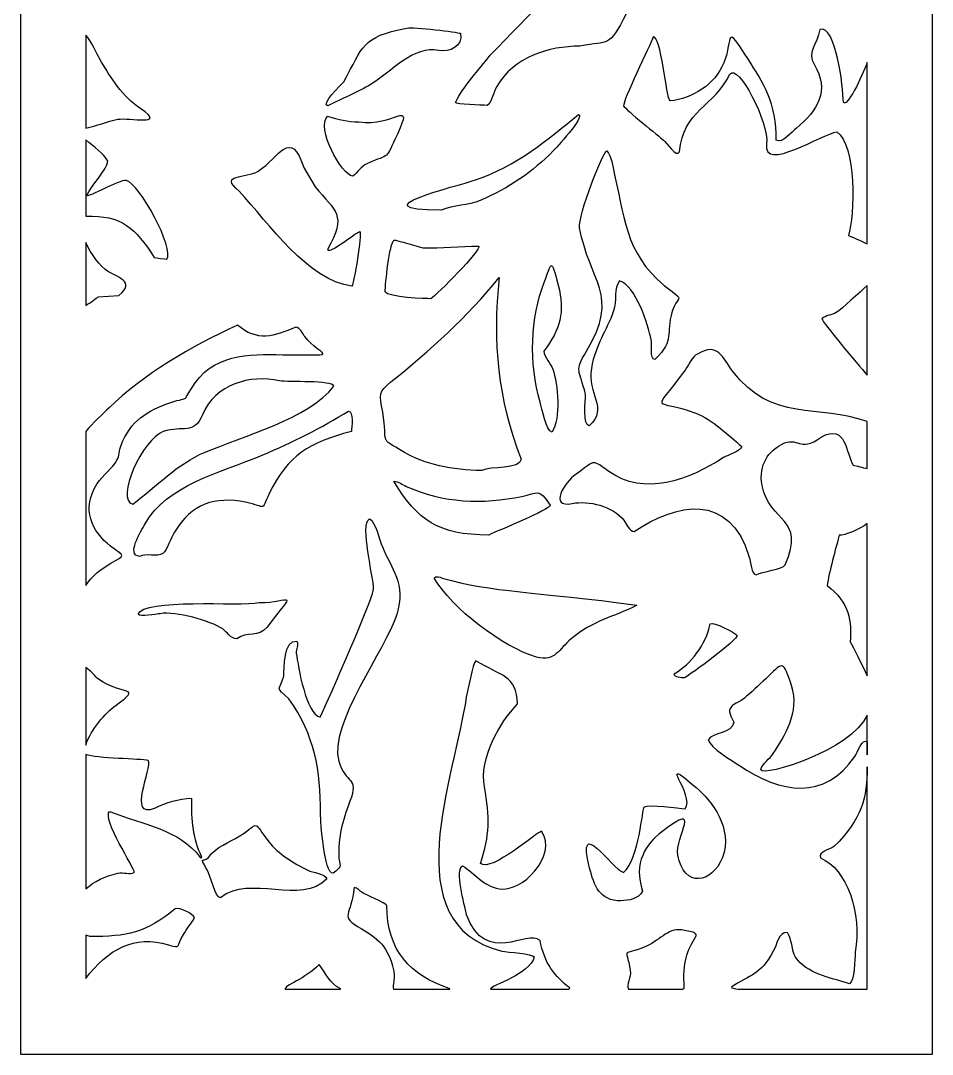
# Model space of a CAD drawing. Header units: centimetres. Extents: x -12.8 to -7.3, y -9 to 9.
# Drawn here: x -12.77 to -7.29, y -9 to -2.79 of the extents above; entities that cross this region are included whole.
import ezdxf

# ---------------------------------------------------------------- set-up
doc = ezdxf.new("R2010")
doc.units = ezdxf.units.CM
doc.header["$MEASUREMENT"] = 0
doc.layers.add('layer 1', color=7, linetype='Continuous')

msp = doc.modelspace()

# ---------------------------------------------------------------- linework, layer by layer
at = {"layer": 'layer 1', "color": 250}
for points, knots in [([(-12.77323, -9.00021), (-12.77323, -9.00021), (-12.77323, 9.00077), (-12.77323, 9.00077), (-12.77323, 9.00077), (-12.77323, 9.00077), (-7.29465, 9.00077), (-7.29465, 9.00077), (-7.29465, 9.00077), (-7.29465, 9.00077), (-7.29465, -9.00021), (-7.29465, -9.00021), (-7.29465, -9.00021), (-7.29465, -9.00021), (-12.77323, -9.00021), (-12.77323, -9.00021)], [0, 0, 0, 0, 0.2, 0.2, 0.2, 0.2, 0.4, 0.4, 0.4, 0.4, 0.6, 0.6, 0.6, 0.6, 1, 1, 1, 1]), ([(-9.96886, -3.30088), (-9.93931, -3.27469), (-9.9329, -3.22249), (-9.91251, -3.18687), (-9.91251, -3.18687), (-9.81127, -3.00992), (-9.59878, -2.94415), (-9.41242, -2.94415), (-9.41242, -2.94415), (-9.23101, -2.90666), (-9.24584, -2.96381), (-9.13241, -2.74558), (-9.13241, -2.74558), (-9.15462, -2.71093), (-9.51014, -2.78217), (-9.54447, -2.71432), (-9.54447, -2.71432), (-9.4455, -2.47286), (-9.24979, -2.35645), (-9.01621, -2.3116), (-9.01621, -2.3116), (-8.92684, -2.29447), (-8.92417, -2.33648), (-8.87709, -2.2546), (-8.87709, -2.2546), (-8.75463, -2.04165), (-8.7587, -2.01979), (-8.93697, -2.13327), (-8.93697, -2.13327), (-9.03888, -2.19813), (-9.1419, -2.26354), (-9.23986, -2.3337), (-9.23986, -2.3337), (-9.52309, -2.53654), (-9.70901, -2.75343), (-9.95126, -2.99749), (-9.95126, -2.99749), (-10.02062, -3.08924), (-10.10798, -3.17647), (-10.16082, -3.28248), (-10.16082, -3.28248), (-10.15824, -3.29722), (-10.00372, -3.29508), (-9.96886, -3.30088)], [0, 0, 0, 0, 0.0833333, 0.0833333, 0.0833333, 0.0833333, 0.1666667, 0.1666667, 0.1666667, 0.1666667, 0.25, 0.25, 0.25, 0.25, 0.3333333, 0.3333333, 0.3333333, 0.3333333, 0.4166667, 0.4166667, 0.4166667, 0.4166667, 0.5, 0.5, 0.5, 0.5, 0.5833333, 0.5833333, 0.5833333, 0.5833333, 0.6666667, 0.6666667, 0.6666667, 0.6666667, 0.75, 0.75, 0.75, 0.75, 0.8333333, 0.8333333, 0.8333333, 0.8333333, 1, 1, 1, 1]), ([(-10.9268, -3.30273), (-10.84076, -3.25724), (-10.75462, -3.22533), (-10.66618, -3.17217), (-10.66618, -3.17217), (-10.55115, -3.10301), (-10.41066, -2.93692), (-10.25942, -2.9699), (-10.25942, -2.9699), (-10.19729, -2.98347), (-10.11342, -2.94536), (-10.13088, -2.86694), (-10.13088, -2.86694), (-10.14494, -2.85958), (-10.41276, -2.82778), (-10.45311, -2.83565), (-10.45311, -2.83565), (-10.73088, -2.88993), (-10.71126, -2.94576), (-10.83171, -3.15747), (-10.83171, -3.15747), (-10.84612, -3.1748), (-10.97395, -3.29713), (-10.9268, -3.30273)], [0, 0, 0, 0, 0.1428571, 0.1428571, 0.1428571, 0.1428571, 0.2857143, 0.2857143, 0.2857143, 0.2857143, 0.4285714, 0.4285714, 0.4285714, 0.4285714, 0.5714286, 0.5714286, 0.5714286, 0.5714286, 0.7142857, 0.7142857, 0.7142857, 0.7142857, 1, 1, 1, 1]), ([(-7.68599, -3.0419), (-7.68599, -3.0419), (-7.68599, -4.13223), (-7.68599, -4.13223), (-7.68599, -4.13223), (-7.72092, -4.11536), (-7.78111, -4.08709), (-7.79941, -4.08235), (-7.79941, -4.08235), (-7.75744, -3.96237), (-7.75419, -3.53258), (-7.86808, -3.459), (-7.86808, -3.459), (-7.95177, -3.46785), (-8.31538, -3.70767), (-8.29071, -3.53074), (-8.29071, -3.53074), (-8.27331, -3.40587), (-8.46348, -3.04214), (-8.51082, -3.11147), (-8.51082, -3.11147), (-8.60376, -3.30551), (-8.79411, -3.33184), (-8.8137, -3.57854), (-8.8137, -3.57854), (-8.83113, -3.61742), (-8.89353, -3.52374), (-8.91055, -3.50865), (-8.91055, -3.50865), (-8.93551, -3.48657), (-9.13841, -3.32566), (-9.15005, -3.30273), (-9.15005, -3.30273), (-9.15746, -3.27783), (-8.98855, -2.93531), (-8.97218, -2.889), (-8.97218, -2.889), (-8.92567, -2.86951), (-8.89412, -3.26122), (-8.87004, -3.27329), (-8.87004, -3.27329), (-8.73699, -3.25896), (-8.60187, -3.17647), (-8.54782, -3.04345), (-8.54782, -3.04345), (-8.48862, -2.89784), (-8.54841, -2.79465), (-8.39989, -3.02506), (-8.39989, -3.02506), (-8.31679, -3.15404), (-8.22826, -3.28998), (-8.2326, -3.50865), (-8.2326, -3.50865), (-8.19909, -3.53194), (-8.1379, -3.45862), (-8.1111, -3.43694), (-8.1111, -3.43694), (-7.9846, -3.33463), (-7.91002, -3.2055), (-8.00367, -3.05632), (-8.00367, -3.05632), (-8.05266, -2.97831), (-7.98446, -2.93645), (-7.97023, -2.84488), (-7.97023, -2.84488), (-7.87631, -2.80792), (-7.82936, -3.19303), (-7.82936, -3.28063), (-7.82936, -3.28063), (-7.80817, -3.31761), (-7.71945, -3.13121), (-7.68599, -3.0419)], [0, 0, 0, 0, 0.0526316, 0.0526316, 0.0526316, 0.0526316, 0.1052632, 0.1052632, 0.1052632, 0.1052632, 0.1578947, 0.1578947, 0.1578947, 0.1578947, 0.2105263, 0.2105263, 0.2105263, 0.2105263, 0.2631579, 0.2631579, 0.2631579, 0.2631579, 0.3157895, 0.3157895, 0.3157895, 0.3157895, 0.3684211, 0.3684211, 0.3684211, 0.3684211, 0.4210526, 0.4210526, 0.4210526, 0.4210526, 0.4736842, 0.4736842, 0.4736842, 0.4736842, 0.5263158, 0.5263158, 0.5263158, 0.5263158, 0.5789474, 0.5789474, 0.5789474, 0.5789474, 0.6315789, 0.6315789, 0.6315789, 0.6315789, 0.6842105, 0.6842105, 0.6842105, 0.6842105, 0.7368421, 0.7368421, 0.7368421, 0.7368421, 0.7894737, 0.7894737, 0.7894737, 0.7894737, 0.8421053, 0.8421053, 0.8421053, 0.8421053, 0.8947368, 0.8947368, 0.8947368, 0.8947368, 1, 1, 1, 1]), ([(-12.38191, -3.4365), (-12.38191, -3.4365), (-12.38191, -2.87818), (-12.38191, -2.87818), (-12.38191, -2.87818), (-12.34843, -2.90879), (-12.31301, -2.99656), (-12.3003, -3.0177), (-12.3003, -3.0177), (-12.22651, -3.14053), (-12.16696, -3.24311), (-12.05026, -3.32109), (-12.05026, -3.32109), (-11.89097, -3.42754), (-12.12215, -3.37012), (-12.18937, -3.38363), (-12.18937, -3.38363), (-12.25487, -3.39675), (-12.31623, -3.42285), (-12.38191, -3.4365)], [0, 0, 0, 0, 0.1666667, 0.1666667, 0.1666667, 0.1666667, 0.3333333, 0.3333333, 0.3333333, 0.3333333, 0.5, 0.5, 0.5, 0.5, 0.6666667, 0.6666667, 0.6666667, 0.6666667, 1, 1, 1, 1]), ([(-10.7771, -3.72565), (-10.74969, -3.70307), (-10.72558, -3.6649), (-10.6926, -3.65025), (-10.6926, -3.65025), (-10.54821, -3.58607), (-10.58419, -3.63494), (-10.50946, -3.47189), (-10.50946, -3.47189), (-10.40808, -3.2507), (-10.53193, -3.43249), (-10.7419, -3.39834), (-10.7419, -3.39834), (-10.81105, -3.40059), (-10.86133, -3.38325), (-10.92855, -3.36524), (-10.92855, -3.36524), (-11.00372, -3.4293), (-10.84317, -3.721), (-10.7771, -3.72565)], [0, 0, 0, 0, 0.1666667, 0.1666667, 0.1666667, 0.1666667, 0.3333333, 0.3333333, 0.3333333, 0.3333333, 0.5, 0.5, 0.5, 0.5, 0.6666667, 0.6666667, 0.6666667, 0.6666667, 1, 1, 1, 1]), ([(-10.24533, -3.92974), (-10.17251, -3.89907), (-10.08173, -3.90115), (-10.01113, -3.87089), (-10.01113, -3.87089), (-9.83937, -3.79731), (-9.695, -3.69794), (-9.57265, -3.57304), (-9.57265, -3.57304), (-9.56293, -3.56308), (-9.37753, -3.36556), (-9.42121, -3.35422), (-9.42121, -3.35422), (-9.60198, -3.50393), (-9.7975, -3.66592), (-10.03931, -3.74771), (-10.03931, -3.74771), (-10.15153, -3.78567), (-10.76264, -3.92895), (-10.24533, -3.92974)], [0, 0, 0, 0, 0.1666667, 0.1666667, 0.1666667, 0.1666667, 0.3333333, 0.3333333, 0.3333333, 0.3333333, 0.5, 0.5, 0.5, 0.5, 0.6666667, 0.6666667, 0.6666667, 0.6666667, 1, 1, 1, 1]), ([(-10.78241, -4.38574), (-10.77271, -4.3742), (-10.71729, -4.06865), (-10.7366, -4.05844), (-10.7366, -4.05844), (-10.76981, -4.06688), (-10.90983, -4.19425), (-10.92855, -4.1651), (-10.92855, -4.1651), (-10.81161, -3.95642), (-10.87893, -3.93568), (-11.00428, -3.78998), (-11.00428, -3.78998), (-11.00428, -3.78998), (-11.06942, -3.67782), (-11.06942, -3.67782), (-11.06942, -3.67782), (-11.15197, -3.4283), (-11.21882, -3.61288), (-11.34588, -3.69437), (-11.34588, -3.69437), (-11.4192, -3.74138), (-11.58767, -3.70843), (-11.46036, -3.81573), (-11.46036, -3.81573), (-11.27813, -4.01169), (-11.04886, -4.35287), (-10.78241, -4.38574)], [0, 0, 0, 0, 0.125, 0.125, 0.125, 0.125, 0.25, 0.25, 0.25, 0.25, 0.375, 0.375, 0.375, 0.375, 0.5, 0.5, 0.5, 0.5, 0.625, 0.625, 0.625, 0.625, 0.75, 0.75, 0.75, 0.75, 1, 1, 1, 1]), ([(-12.38191, -3.96544), (-12.38191, -3.96544), (-12.38191, -3.50777), (-12.38191, -3.50777), (-12.38191, -3.50777), (-12.33768, -3.54594), (-12.27183, -3.58871), (-12.24924, -3.63555), (-12.24924, -3.63555), (-12.2529, -3.68444), (-12.35259, -3.78702), (-12.37602, -3.84147), (-12.37602, -3.84147), (-12.36712, -3.85548), (-12.18084, -3.74493), (-12.14007, -3.75137), (-12.14007, -3.75137), (-12.06037, -3.76403), (-11.84562, -4.16554), (-11.8953, -4.22395), (-11.8953, -4.22395), (-11.90215, -4.22333), (-11.96484, -4.21663), (-11.97102, -4.21291), (-11.97102, -4.21291), (-12.08297, -4.03748), (-12.16757, -3.95794), (-12.38191, -3.96544)], [0, 0, 0, 0, 0.125, 0.125, 0.125, 0.125, 0.25, 0.25, 0.25, 0.25, 0.375, 0.375, 0.375, 0.375, 0.5, 0.5, 0.5, 0.5, 0.625, 0.625, 0.625, 0.625, 0.75, 0.75, 0.75, 0.75, 1, 1, 1, 1]), ([(-9.35606, -5.22424), (-9.23769, -5.11907), (-9.3715, -5.03082), (-9.34373, -4.88037), (-9.34373, -4.88037), (-9.31584, -4.72922), (-9.25556, -4.66071), (-9.20992, -4.53469), (-9.20992, -4.53469), (-9.18895, -4.47684), (-9.21016, -4.39628), (-9.17468, -4.35448), (-9.17468, -4.35448), (-9.07687, -4.38131), (-9.0013, -4.62096), (-8.98451, -4.7057), (-8.98451, -4.7057), (-8.97848, -4.73611), (-8.99415, -4.82217), (-8.96163, -4.82706), (-8.96163, -4.82706), (-8.8362, -4.70083), (-8.90217, -4.68239), (-8.85774, -4.53654), (-8.85774, -4.53654), (-8.83031, -4.44658), (-8.78289, -4.47303), (-8.85774, -4.41887), (-8.85774, -4.41887), (-9.13042, -4.22152), (-9.13631, -4.0146), (-9.20462, -3.71646), (-9.20462, -3.71646), (-9.21768, -3.65945), (-9.21958, -3.60974), (-9.2504, -3.57304), (-9.2504, -3.57304), (-9.27211, -3.57363), (-9.42634, -3.96489), (-9.41417, -4.03454), (-9.41417, -4.03454), (-9.35828, -4.35495), (-9.16654, -4.43837), (-9.37191, -4.77557), (-9.37191, -4.77557), (-9.4498, -4.90343), (-9.4145, -4.8809), (-9.37896, -5.03668), (-9.37896, -5.03668), (-9.37826, -5.07145), (-9.39737, -5.22424), (-9.35606, -5.22424)], [0, 0, 0, 0, 0.0714286, 0.0714286, 0.0714286, 0.0714286, 0.1428571, 0.1428571, 0.1428571, 0.1428571, 0.2142857, 0.2142857, 0.2142857, 0.2142857, 0.2857143, 0.2857143, 0.2857143, 0.2857143, 0.3571429, 0.3571429, 0.3571429, 0.3571429, 0.4285714, 0.4285714, 0.4285714, 0.4285714, 0.5, 0.5, 0.5, 0.5, 0.5714286, 0.5714286, 0.5714286, 0.5714286, 0.6428571, 0.6428571, 0.6428571, 0.6428571, 0.7142857, 0.7142857, 0.7142857, 0.7142857, 0.7857143, 0.7857143, 0.7857143, 0.7857143, 0.8571429, 0.8571429, 0.8571429, 0.8571429, 1, 1, 1, 1]), ([(-12.38191, -4.50171), (-12.38191, -4.50171), (-12.38191, -4.12309), (-12.38191, -4.12309), (-12.38191, -4.12309), (-12.35197, -4.19524), (-12.29286, -4.26772), (-12.251, -4.29566), (-12.251, -4.29566), (-12.20498, -4.32635), (-12.07173, -4.35867), (-12.18409, -4.44093), (-12.18409, -4.44093), (-12.18409, -4.44093), (-12.30736, -4.45012), (-12.30736, -4.45012), (-12.30736, -4.45012), (-12.31611, -4.45554), (-12.35387, -4.48469), (-12.38191, -4.50171)], [0, 0, 0, 0, 0.1666667, 0.1666667, 0.1666667, 0.1666667, 0.3333333, 0.3333333, 0.3333333, 0.3333333, 0.5, 0.5, 0.5, 0.5, 0.6666667, 0.6666667, 0.6666667, 0.6666667, 1, 1, 1, 1]), ([(-10.30872, -4.46114), (-10.26683, -4.43617), (-10.00621, -4.16882), (-10.01992, -4.14489), (-10.01992, -4.14489), (-10.13346, -4.14905), (-10.24237, -4.1559), (-10.35626, -4.1559), (-10.35626, -4.1559), (-10.38274, -4.1504), (-10.51564, -4.10581), (-10.52882, -4.10994), (-10.52882, -4.10994), (-10.55896, -4.12544), (-10.58088, -4.37604), (-10.58342, -4.42068), (-10.58342, -4.42068), (-10.56761, -4.45343), (-10.33484, -4.46114), (-10.30872, -4.46114)], [0, 0, 0, 0, 0.1666667, 0.1666667, 0.1666667, 0.1666667, 0.3333333, 0.3333333, 0.3333333, 0.3333333, 0.5, 0.5, 0.5, 0.5, 0.6666667, 0.6666667, 0.6666667, 0.6666667, 1, 1, 1, 1]), ([(-9.57971, -5.26284), (-9.52707, -5.17956), (-9.54221, -4.97417), (-9.57616, -4.88406), (-9.57616, -4.88406), (-9.58926, -4.84929), (-9.62567, -4.8156), (-9.62901, -4.77557), (-9.62901, -4.77557), (-9.52854, -4.646), (-9.50235, -4.53984), (-9.54272, -4.38023), (-9.54272, -4.38023), (-9.58742, -4.20354), (-9.58314, -4.2514), (-9.62726, -4.36371), (-9.62726, -4.36371), (-9.70951, -4.57312), (-9.71932, -4.85175), (-9.65192, -5.08267), (-9.65192, -5.08267), (-9.64143, -5.11849), (-9.61653, -5.25514), (-9.57971, -5.26284)], [0, 0, 0, 0, 0.1428571, 0.1428571, 0.1428571, 0.1428571, 0.2857143, 0.2857143, 0.2857143, 0.2857143, 0.4285714, 0.4285714, 0.4285714, 0.4285714, 0.5714286, 0.5714286, 0.5714286, 0.5714286, 0.7142857, 0.7142857, 0.7142857, 0.7142857, 1, 1, 1, 1]), ([(-10.00232, -5.49268), (-9.95208, -5.46679), (-9.76965, -5.48764), (-9.76636, -5.42466), (-9.76636, -5.42466), (-9.90483, -5.06091), (-9.94019, -4.72819), (-9.89734, -4.33286), (-9.89734, -4.33286), (-10.09031, -4.57297), (-10.31288, -4.77143), (-10.54821, -4.96128), (-10.54821, -4.96128), (-10.6262, -5.0242), (-10.61805, -5.03041), (-10.59751, -5.14333), (-10.59751, -5.14333), (-10.56163, -5.34029), (-10.63354, -5.28602), (-10.4672, -5.3842), (-10.4672, -5.3842), (-10.34893, -5.45401), (-10.17781, -5.49271), (-10.00232, -5.49268)], [0, 0, 0, 0, 0.1428571, 0.1428571, 0.1428571, 0.1428571, 0.2857143, 0.2857143, 0.2857143, 0.2857143, 0.4285714, 0.4285714, 0.4285714, 0.4285714, 0.5714286, 0.5714286, 0.5714286, 0.5714286, 0.7142857, 0.7142857, 0.7142857, 0.7142857, 1, 1, 1, 1]), ([(-7.68599, -4.38099), (-7.68599, -4.38099), (-7.68599, -4.91995), (-7.68599, -4.91995), (-7.68599, -4.91995), (-7.74494, -4.8543), (-7.95508, -4.60227), (-7.95789, -4.5825), (-7.95789, -4.5825), (-7.93636, -4.55965), (-7.89969, -4.56067), (-7.87163, -4.54388), (-7.87163, -4.54388), (-7.83985, -4.52491), (-7.73015, -4.42232), (-7.68599, -4.38099)], [0, 0, 0, 0, 0.2, 0.2, 0.2, 0.2, 0.4, 0.4, 0.4, 0.4, 0.6, 0.6, 0.6, 0.6, 1, 1, 1, 1]), ([(-12.38191, -6.18463), (-12.38191, -6.18463), (-12.38191, -5.25945), (-12.38191, -5.25945), (-12.38191, -5.25945), (-12.34233, -5.20683), (-12.27833, -5.15302), (-12.24221, -5.11759), (-12.24221, -5.11759), (-12.03435, -4.91364), (-11.74878, -4.74838), (-11.47093, -4.61928), (-11.47093, -4.61928), (-11.35121, -4.72202), (-11.25048, -4.68821), (-11.12048, -4.63215), (-11.12048, -4.63215), (-11.09236, -4.63575), (-11.08031, -4.67029), (-11.0659, -4.68915), (-11.0659, -4.68915), (-10.97278, -4.81106), (-10.83587, -4.79847), (-11.16099, -4.79765), (-11.16099, -4.79765), (-11.36082, -4.79712), (-11.59192, -4.7772), (-11.72449, -4.96679), (-11.72449, -4.96679), (-11.81457, -5.09565), (-11.73999, -5.04157), (-11.87593, -5.08633), (-11.87593, -5.08633), (-12.01115, -5.13082), (-12.11526, -5.19729), (-12.17001, -5.34191), (-12.17001, -5.34191), (-12.18178, -5.37305), (-12.17935, -5.40609), (-12.19467, -5.43201), (-12.19467, -5.43201), (-12.22194, -5.47824), (-12.27997, -5.52256), (-12.31263, -5.57177), (-12.31263, -5.57177), (-12.41275, -5.72245), (-12.34386, -5.86265), (-12.23339, -5.94686), (-12.23339, -5.94686), (-12.14136, -6.01705), (-12.14414, -5.99665), (-12.23164, -6.04985), (-12.23164, -6.04985), (-12.28978, -6.08518), (-12.34476, -6.12672), (-12.38191, -6.18463)], [0, 0, 0, 0, 0.0666667, 0.0666667, 0.0666667, 0.0666667, 0.1333333, 0.1333333, 0.1333333, 0.1333333, 0.2, 0.2, 0.2, 0.2, 0.2666667, 0.2666667, 0.2666667, 0.2666667, 0.3333333, 0.3333333, 0.3333333, 0.3333333, 0.4, 0.4, 0.4, 0.4, 0.4666667, 0.4666667, 0.4666667, 0.4666667, 0.5333333, 0.5333333, 0.5333333, 0.5333333, 0.6, 0.6, 0.6, 0.6, 0.6666667, 0.6666667, 0.6666667, 0.6666667, 0.7333333, 0.7333333, 0.7333333, 0.7333333, 0.8, 0.8, 0.8, 0.8, 0.8666667, 0.8666667, 0.8666667, 0.8666667, 1, 1, 1, 1]), ([(-7.68599, -5.19867), (-7.68599, -5.19867), (-7.68599, -5.48081), (-7.68599, -5.48081), (-7.68599, -5.48081), (-7.71263, -5.47754), (-7.75053, -5.46397), (-7.77123, -5.46142), (-7.77123, -5.46142), (-7.81319, -5.39473), (-7.8102, -5.20596), (-7.96317, -5.29225), (-7.96317, -5.29225), (-8.09674, -5.39235), (-8.09891, -5.2811), (-8.2009, -5.3364), (-8.2009, -5.3364), (-8.27358, -5.3758), (-8.34256, -5.45518), (-8.31711, -5.58281), (-8.31711, -5.58281), (-8.27138, -5.81211), (-8.05093, -5.77362), (-8.17978, -6.05902), (-8.17978, -6.05902), (-8.1937, -6.0899), (-8.31875, -6.09775), (-8.35235, -6.11972), (-8.35235, -6.11972), (-8.38272, -6.11972), (-8.38744, -6.037), (-8.39462, -6.01306), (-8.39462, -6.01306), (-8.51264, -5.61922), (-8.83468, -5.68906), (-9.08666, -5.86045), (-9.08666, -5.86045), (-9.11574, -5.85673), (-9.13306, -5.8125), (-9.14829, -5.7924), (-9.14829, -5.7924), (-9.21323, -5.7068), (-9.3633, -5.67142), (-9.45821, -5.69128), (-9.45821, -5.69128), (-9.60406, -5.7218), (-9.50496, -5.56145), (-9.4353, -5.51476), (-9.4353, -5.51476), (-9.32144, -5.43843), (-9.34924, -5.41851), (-9.24513, -5.49452), (-9.24513, -5.49452), (-9.02544, -5.65498), (-8.75694, -5.54904), (-8.54958, -5.41546), (-8.54958, -5.41546), (-8.52385, -5.39891), (-8.44611, -5.37905), (-8.4404, -5.34926), (-8.4404, -5.34926), (-8.51782, -5.28235), (-8.6168, -5.18674), (-8.71687, -5.14884), (-8.71687, -5.14884), (-8.96667, -5.0542), (-8.98346, -5.16108), (-8.78728, -4.90062), (-8.78728, -4.90062), (-8.77225, -4.88067), (-8.72837, -4.79396), (-8.70629, -4.79396), (-8.70629, -4.79396), (-8.58402, -4.71985), (-8.55745, -4.81408), (-8.49322, -4.89877), (-8.49322, -4.89877), (-8.26236, -5.20303), (-7.97631, -5.09702), (-7.68599, -5.19867)], [0, 0, 0, 0, 0.047619, 0.047619, 0.047619, 0.047619, 0.0952381, 0.0952381, 0.0952381, 0.0952381, 0.1428571, 0.1428571, 0.1428571, 0.1428571, 0.1904762, 0.1904762, 0.1904762, 0.1904762, 0.2380952, 0.2380952, 0.2380952, 0.2380952, 0.2857143, 0.2857143, 0.2857143, 0.2857143, 0.3333333, 0.3333333, 0.3333333, 0.3333333, 0.3809524, 0.3809524, 0.3809524, 0.3809524, 0.4285714, 0.4285714, 0.4285714, 0.4285714, 0.4761905, 0.4761905, 0.4761905, 0.4761905, 0.5238095, 0.5238095, 0.5238095, 0.5238095, 0.5714286, 0.5714286, 0.5714286, 0.5714286, 0.6190476, 0.6190476, 0.6190476, 0.6190476, 0.6666667, 0.6666667, 0.6666667, 0.6666667, 0.7142857, 0.7142857, 0.7142857, 0.7142857, 0.7619048, 0.7619048, 0.7619048, 0.7619048, 0.8095238, 0.8095238, 0.8095238, 0.8095238, 0.8571429, 0.8571429, 0.8571429, 0.8571429, 0.9047619, 0.9047619, 0.9047619, 0.9047619, 1, 1, 1, 1]), ([(-12.09958, -5.69497), (-12.20841, -5.67206), (-12.03839, -5.29931), (-11.91642, -5.25916), (-11.91642, -5.25916), (-11.79831, -5.22031), (-11.73228, -5.282), (-11.68047, -5.15804), (-11.68047, -5.15804), (-11.60349, -4.97387), (-11.39527, -4.91625), (-11.21735, -4.95392), (-11.21735, -4.95392), (-11.1667, -4.96467), (-10.89759, -4.94956), (-10.89159, -4.98703), (-10.89159, -4.98703), (-11.03365, -5.1779), (-11.44572, -5.29047), (-11.66814, -5.3842), (-11.66814, -5.3842), (-11.82684, -5.45108), (-11.96074, -5.58928), (-12.09958, -5.69497)], [0, 0, 0, 0, 0.1428571, 0.1428571, 0.1428571, 0.1428571, 0.2857143, 0.2857143, 0.2857143, 0.2857143, 0.4285714, 0.4285714, 0.4285714, 0.4285714, 0.5714286, 0.5714286, 0.5714286, 0.5714286, 0.7142857, 0.7142857, 0.7142857, 0.7142857, 1, 1, 1, 1]), ([(-12.05732, -6.0094), (-12.02328, -5.98828), (-11.95259, -6.01502), (-11.91817, -5.991), (-11.91817, -5.991), (-11.89714, -5.9763), (-11.86551, -5.89082), (-11.84952, -5.8641), (-11.84952, -5.8641), (-11.74499, -5.68949), (-11.6061, -5.64813), (-11.42161, -5.68393), (-11.42161, -5.68393), (-11.28789, -5.70988), (-11.33593, -5.746), (-11.27898, -5.63059), (-11.27898, -5.63059), (-11.16515, -5.3999), (-11.04192, -5.32583), (-10.78593, -5.25916), (-10.78593, -5.25916), (-10.78303, -5.23092), (-10.77067, -5.1409), (-10.80353, -5.13598), (-10.80353, -5.13598), (-10.96464, -5.23604), (-11.13791, -5.32337), (-11.32125, -5.40076), (-11.32125, -5.40076), (-11.5754, -5.50803), (-11.89717, -5.58047), (-12.02559, -5.81449), (-12.02559, -5.81449), (-12.04906, -5.8572), (-12.14285, -6.00298), (-12.05732, -6.0094)], [0, 0, 0, 0, 0.1, 0.1, 0.1, 0.1, 0.2, 0.2, 0.2, 0.2, 0.3, 0.3, 0.3, 0.3, 0.4, 0.4, 0.4, 0.4, 0.5, 0.5, 0.5, 0.5, 0.6, 0.6, 0.6, 0.6, 0.7, 0.7, 0.7, 0.7, 0.8, 0.8, 0.8, 0.8, 1, 1, 1, 1]), ([(-9.96005, -5.88066), (-9.9022, -5.85272), (-9.59544, -5.73073), (-9.59205, -5.70229), (-9.59205, -5.70229), (-9.65971, -5.5938), (-9.66519, -5.6295), (-9.76109, -5.64898), (-9.76109, -5.64898), (-9.99676, -5.69685), (-10.23414, -5.68923), (-10.45664, -5.58832), (-10.45664, -5.58832), (-10.47935, -5.57801), (-10.50237, -5.56008), (-10.53059, -5.55706), (-10.53059, -5.55706), (-10.39091, -5.79222), (-10.2627, -5.88001), (-9.96005, -5.88066)], [0, 0, 0, 0, 0.1666667, 0.1666667, 0.1666667, 0.1666667, 0.3333333, 0.3333333, 0.3333333, 0.3333333, 0.5, 0.5, 0.5, 0.5, 0.6666667, 0.6666667, 0.6666667, 0.6666667, 1, 1, 1, 1]), ([(-10.8951, -7.91252), (-10.84861, -7.87004), (-10.84811, -7.88387), (-10.86165, -7.82242), (-10.86165, -7.82242), (-10.86373, -7.6881), (-10.84284, -7.60726), (-10.79471, -7.48039), (-10.79471, -7.48039), (-10.73786, -7.33041), (-10.8204, -7.37843), (-10.86165, -7.23952), (-10.86165, -7.23952), (-10.92668, -7.0205), (-10.57537, -6.5623), (-10.51298, -6.35874), (-10.51298, -6.35874), (-10.45542, -6.17098), (-10.54702, -6.08137), (-10.59927, -5.9524), (-10.59927, -5.9524), (-10.6172, -5.90814), (-10.64095, -5.80248), (-10.67675, -5.7832), (-10.67675, -5.7832), (-10.7371, -5.81604), (-10.65209, -6.13354), (-10.65209, -6.20613), (-10.65209, -6.20613), (-10.67172, -6.30519), (-10.97187, -6.97439), (-10.97258, -6.97474), (-10.97258, -6.97474), (-11.05844, -6.95676), (-11.1051, -6.67414), (-11.11699, -6.59045), (-11.11699, -6.59045), (-11.12074, -6.56394), (-11.10041, -6.54375), (-11.11345, -6.51871), (-11.11345, -6.51871), (-11.19535, -6.50447), (-11.18929, -6.68864), (-11.19268, -6.72836), (-11.19268, -6.72836), (-11.21676, -6.81448), (-11.24884, -6.7914), (-11.16099, -6.86439), (-11.16099, -6.86439), (-11.00641, -7.08386), (-10.97029, -7.29259), (-10.97082, -7.55395), (-10.97082, -7.55395), (-10.97091, -7.60281), (-10.95128, -7.91252), (-10.8951, -7.91252)], [0, 0, 0, 0, 0.0666667, 0.0666667, 0.0666667, 0.0666667, 0.1333333, 0.1333333, 0.1333333, 0.1333333, 0.2, 0.2, 0.2, 0.2, 0.2666667, 0.2666667, 0.2666667, 0.2666667, 0.3333333, 0.3333333, 0.3333333, 0.3333333, 0.4, 0.4, 0.4, 0.4, 0.4666667, 0.4666667, 0.4666667, 0.4666667, 0.5333333, 0.5333333, 0.5333333, 0.5333333, 0.6, 0.6, 0.6, 0.6, 0.6666667, 0.6666667, 0.6666667, 0.6666667, 0.7333333, 0.7333333, 0.7333333, 0.7333333, 0.8, 0.8, 0.8, 0.8, 0.8666667, 0.8666667, 0.8666667, 0.8666667, 1, 1, 1, 1]), ([(-7.68599, -5.81171), (-7.68599, -5.81171), (-7.68599, -6.72713), (-7.68599, -6.72713), (-7.68599, -6.72713), (-7.71798, -6.6606), (-7.76898, -6.55313), (-7.78884, -6.5224), (-7.78884, -6.5224), (-7.77657, -6.404), (-7.79385, -6.28589), (-7.92619, -6.18407), (-7.92619, -6.18407), (-7.91656, -6.10981), (-7.87423, -5.95693), (-7.85402, -5.88251), (-7.85402, -5.88251), (-7.81934, -5.88423), (-7.73301, -5.84747), (-7.68599, -5.81171)], [0, 0, 0, 0, 0.1666667, 0.1666667, 0.1666667, 0.1666667, 0.3333333, 0.3333333, 0.3333333, 0.3333333, 0.5, 0.5, 0.5, 0.5, 0.6666667, 0.6666667, 0.6666667, 0.6666667, 1, 1, 1, 1]), ([(-9.67304, -6.61432), (-9.56002, -6.64452), (-9.53841, -6.56508), (-9.46524, -6.50401), (-9.46524, -6.50401), (-9.32692, -6.38853), (-9.21458, -6.3782), (-9.07081, -6.30174), (-9.07081, -6.30174), (-9.67793, -6.22028), (-9.94321, -6.22502), (-10.24002, -6.13993), (-10.24002, -6.13993), (-10.25438, -6.13237), (-10.27685, -6.12534), (-10.28757, -6.13993), (-10.28757, -6.13993), (-10.18142, -6.32145), (-9.88034, -6.55301), (-9.67304, -6.61432)], [0, 0, 0, 0, 0.1666667, 0.1666667, 0.1666667, 0.1666667, 0.3333333, 0.3333333, 0.3333333, 0.3333333, 0.5, 0.5, 0.5, 0.5, 0.6666667, 0.6666667, 0.6666667, 0.6666667, 1, 1, 1, 1]), ([(-11.47442, -6.50401), (-11.41317, -6.45702), (-11.34371, -6.49915), (-11.29483, -6.43599), (-11.29483, -6.43599), (-11.10774, -6.19423), (-11.14842, -6.28704), (-11.34061, -6.28704), (-11.34061, -6.28704), (-11.45696, -6.31), (-12.03717, -6.25766), (-12.06786, -6.35693), (-12.06786, -6.35693), (-12.05732, -6.37416), (-11.95796, -6.35693), (-11.93581, -6.35323), (-11.93581, -6.35323), (-11.83964, -6.33722), (-11.63407, -6.39495), (-11.55896, -6.44519), (-11.55896, -6.44519), (-11.53257, -6.46282), (-11.51393, -6.50242), (-11.47442, -6.50401)], [0, 0, 0, 0, 0.1428571, 0.1428571, 0.1428571, 0.1428571, 0.2857143, 0.2857143, 0.2857143, 0.2857143, 0.4285714, 0.4285714, 0.4285714, 0.4285714, 0.5714286, 0.5714286, 0.5714286, 0.5714286, 0.7142857, 0.7142857, 0.7142857, 0.7142857, 1, 1, 1, 1]), ([(-8.78377, -6.73937), (-8.75447, -6.7213), (-8.4595, -6.51071), (-8.46855, -6.48195), (-8.46855, -6.48195), (-8.48844, -6.46669), (-8.59834, -6.40234), (-8.62881, -6.41393), (-8.62881, -6.41393), (-8.65778, -6.54059), (-8.74188, -6.65516), (-8.8454, -6.71362), (-8.8454, -6.71362), (-8.844, -6.74098), (-8.8053, -6.73586), (-8.78377, -6.73937)], [0, 0, 0, 0, 0.2, 0.2, 0.2, 0.2, 0.4, 0.4, 0.4, 0.4, 0.6, 0.6, 0.6, 0.6, 1, 1, 1, 1]), ([(-9.47991, -8.6089), (-9.47991, -8.6089), (-9.949, -8.6089), (-9.949, -8.6089), (-9.949, -8.6089), (-9.94872, -8.58362), (-9.71208, -8.52175), (-9.68713, -8.41451), (-9.68713, -8.41451), (-9.69738, -8.39518), (-9.84528, -8.38808), (-9.88081, -8.37956), (-9.88081, -8.37956), (-10.53459, -8.22253), (-10.1614, -7.32215), (-10.09564, -6.85523), (-10.09564, -6.85523), (-10.08742, -6.82318), (-10.05598, -6.64714), (-10.03753, -6.63641), (-10.03753, -6.63641), (-9.88989, -6.72806), (-9.79372, -6.72098), (-9.78748, -6.89568), (-9.78748, -6.89568), (-9.89622, -7.00919), (-10.01807, -7.22194), (-9.98647, -7.39398), (-9.98647, -7.39398), (-9.95243, -7.5794), (-9.95428, -7.68108), (-10.00938, -7.85367), (-10.00938, -7.85367), (-9.94552, -7.91079), (-9.66352, -7.65641), (-9.6431, -7.6606), (-9.6431, -7.6606), (-9.54219, -7.80733), (-9.76514, -8.03238), (-9.89844, -8.00628), (-9.89844, -8.00628), (-9.99903, -7.98659), (-10.04307, -7.91138), (-10.11855, -7.86838), (-10.11855, -7.86838), (-10.16381, -7.88855), (-10.10712, -8.10046), (-10.09389, -8.16259), (-10.09389, -8.16259), (-9.97265, -8.47737), (-9.73367, -8.24394), (-9.65192, -8.31705), (-9.65192, -8.31705), (-9.6274, -8.44957), (-9.56305, -8.53575), (-9.47405, -8.60022), (-9.47405, -8.60022), (-9.47467, -8.60348), (-9.47669, -8.60634), (-9.47991, -8.6089)], [0, 0, 0, 0, 0.0625, 0.0625, 0.0625, 0.0625, 0.125, 0.125, 0.125, 0.125, 0.1875, 0.1875, 0.1875, 0.1875, 0.25, 0.25, 0.25, 0.25, 0.3125, 0.3125, 0.3125, 0.3125, 0.375, 0.375, 0.375, 0.375, 0.4375, 0.4375, 0.4375, 0.4375, 0.5, 0.5, 0.5, 0.5, 0.5625, 0.5625, 0.5625, 0.5625, 0.625, 0.625, 0.625, 0.625, 0.6875, 0.6875, 0.6875, 0.6875, 0.75, 0.75, 0.75, 0.75, 0.8125, 0.8125, 0.8125, 0.8125, 0.875, 0.875, 0.875, 0.875, 1, 1, 1, 1]), ([(-7.68599, -6.9625), (-7.68599, -6.9625), (-7.68599, -7.20141), (-7.68599, -7.20141), (-7.68599, -7.20141), (-7.6862, -7.17665), (-7.6865, -7.15082), (-7.68673, -7.12366), (-7.68673, -7.12366), (-7.71433, -7.09484), (-7.74585, -7.19036), (-7.76067, -7.21195), (-7.76067, -7.21195), (-7.94184, -7.47544), (-8.20533, -7.43402), (-8.45446, -7.26527), (-8.45446, -7.26527), (-8.49404, -7.23847), (-8.63303, -7.15592), (-8.64114, -7.11081), (-8.64114, -7.11081), (-8.61481, -7.06502), (-8.49712, -7.07445), (-8.48794, -7.00415), (-8.48794, -7.00415), (-8.55128, -6.89351), (-8.48334, -6.9137), (-8.41046, -6.84969), (-8.41046, -6.84969), (-8.36591, -6.81061), (-8.32279, -6.76967), (-8.28014, -6.72836), (-8.28014, -6.72836), (-8.18904, -6.64004), (-8.18966, -6.63714), (-8.14103, -6.78533), (-8.14103, -6.78533), (-8.08816, -6.9465), (-8.18424, -7.08802), (-8.2502, -7.19356), (-8.2502, -7.19356), (-8.26945, -7.22431), (-8.31719, -7.25402), (-8.32592, -7.29102), (-8.32592, -7.29102), (-8.31178, -7.33601), (-7.78396, -7.17625), (-7.68599, -6.9625)], [0, 0, 0, 0, 0.0769231, 0.0769231, 0.0769231, 0.0769231, 0.1538462, 0.1538462, 0.1538462, 0.1538462, 0.2307692, 0.2307692, 0.2307692, 0.2307692, 0.3076923, 0.3076923, 0.3076923, 0.3076923, 0.3846154, 0.3846154, 0.3846154, 0.3846154, 0.4615385, 0.4615385, 0.4615385, 0.4615385, 0.5384615, 0.5384615, 0.5384615, 0.5384615, 0.6153846, 0.6153846, 0.6153846, 0.6153846, 0.6923077, 0.6923077, 0.6923077, 0.6923077, 0.7692308, 0.7692308, 0.7692308, 0.7692308, 0.8461538, 0.8461538, 0.8461538, 0.8461538, 1, 1, 1, 1]), ([(-12.38191, -7.14238), (-12.38191, -7.14238), (-12.38191, -6.67721), (-12.38191, -6.67721), (-12.38191, -6.67721), (-12.35484, -6.6931), (-12.32259, -6.7314), (-12.3056, -6.74673), (-12.3056, -6.74673), (-12.15641, -6.8511), (-12.03866, -6.78285), (-12.19994, -6.90304), (-12.19994, -6.90304), (-12.26641, -6.95257), (-12.34893, -7.04399), (-12.38191, -7.14238)], [0, 0, 0, 0, 0.2, 0.2, 0.2, 0.2, 0.4, 0.4, 0.4, 0.4, 0.6, 0.6, 0.6, 0.6, 1, 1, 1, 1]), ([(-12.38191, -8.00532), (-12.38191, -8.00532), (-12.38191, -7.19854), (-12.38191, -7.19854), (-12.38191, -7.19854), (-12.32039, -7.22458), (-12.04935, -7.22387), (-12.00623, -7.23583), (-12.00623, -7.23583), (-11.97825, -7.27244), (-12.13802, -7.59689), (-11.96572, -7.52085), (-11.96572, -7.52085), (-11.90163, -7.49255), (-11.82535, -7.46423), (-11.74386, -7.46387), (-11.74386, -7.46387), (-11.74781, -7.59255), (-11.73758, -7.70709), (-11.68398, -7.81688), (-11.68398, -7.81688), (-11.68398, -7.81688), (-11.69456, -7.81688), (-11.69456, -7.81688), (-11.69456, -7.81688), (-11.82282, -7.64669), (-12.02946, -7.62433), (-12.2387, -7.54108), (-12.2387, -7.54108), (-12.28814, -7.58543), (-12.08441, -7.88694), (-12.09077, -7.90701), (-12.09077, -7.90701), (-12.11678, -7.92168), (-12.15735, -7.90578), (-12.18937, -7.91252), (-12.18937, -7.91252), (-12.2669, -7.92883), (-12.32994, -7.96194), (-12.38191, -8.00532)], [0, 0, 0, 0, 0.0909091, 0.0909091, 0.0909091, 0.0909091, 0.1818182, 0.1818182, 0.1818182, 0.1818182, 0.2727273, 0.2727273, 0.2727273, 0.2727273, 0.3636364, 0.3636364, 0.3636364, 0.3636364, 0.4545455, 0.4545455, 0.4545455, 0.4545455, 0.5454545, 0.5454545, 0.5454545, 0.5454545, 0.6363636, 0.6363636, 0.6363636, 0.6363636, 0.7272727, 0.7272727, 0.7272727, 0.7272727, 0.8181818, 0.8181818, 0.8181818, 0.8181818, 1, 1, 1, 1]), ([(-9.16589, -8.07799), (-9.12035, -8.07573), (-9.06012, -8.06757), (-9.03557, -8.02099), (-9.03557, -8.02099), (-9.09407, -7.85007), (-9.0146, -7.73638), (-8.92113, -7.66426), (-8.92113, -7.66426), (-8.66498, -7.46671), (-8.84438, -7.69584), (-8.82428, -7.80402), (-8.82428, -7.80402), (-8.78723, -8.00324), (-8.61768, -7.97474), (-8.55661, -7.81873), (-8.55661, -7.81873), (-8.48873, -7.64531), (-8.62313, -7.47377), (-8.71332, -7.39764), (-8.71332, -7.39764), (-8.96919, -7.18169), (-8.71283, -7.44425), (-8.78026, -7.52454), (-8.78026, -7.52454), (-8.81702, -7.52436), (-9.00042, -7.49533), (-9.02499, -7.51349), (-9.02499, -7.51349), (-9.03864, -7.52129), (-9.05485, -7.82607), (-9.15005, -7.90701), (-9.15005, -7.90701), (-9.21921, -7.89023), (-9.43811, -7.5492), (-9.3543, -7.88126), (-9.3543, -7.88126), (-9.32774, -7.98651), (-9.29346, -8.08016), (-9.16589, -8.07799)], [0, 0, 0, 0, 0.0909091, 0.0909091, 0.0909091, 0.0909091, 0.1818182, 0.1818182, 0.1818182, 0.1818182, 0.2727273, 0.2727273, 0.2727273, 0.2727273, 0.3636364, 0.3636364, 0.3636364, 0.3636364, 0.4545455, 0.4545455, 0.4545455, 0.4545455, 0.5454545, 0.5454545, 0.5454545, 0.5454545, 0.6363636, 0.6363636, 0.6363636, 0.6363636, 0.7272727, 0.7272727, 0.7272727, 0.7272727, 0.8181818, 0.8181818, 0.8181818, 0.8181818, 1, 1, 1, 1]), ([(-7.68599, -8.6089), (-7.68599, -8.6089), (-8.46126, -8.6089), (-8.46126, -8.6089), (-8.46126, -8.6089), (-8.48663, -8.60591), (-8.50177, -8.60187), (-8.50203, -8.59654), (-8.50203, -8.59654), (-8.38682, -8.52051), (-8.33202, -8.52675), (-8.2502, -8.38141), (-8.2502, -8.38141), (-8.22935, -8.34432), (-8.22045, -8.26476), (-8.16569, -8.26924), (-8.16569, -8.26924), (-8.1364, -8.30398), (-8.14208, -8.37801), (-8.1164, -8.41632), (-8.1164, -8.41632), (-8.04972, -8.51583), (-7.91761, -8.53704), (-7.79236, -8.57632), (-7.79236, -8.57632), (-7.76494, -8.56126), (-7.75735, -8.42901), (-7.75891, -8.38691), (-7.75891, -8.38691), (-7.71594, -8.15202), (-7.80824, -7.88472), (-7.96671, -7.82057), (-7.96671, -7.82057), (-7.9832, -7.78179), (-7.91305, -7.77177), (-7.88569, -7.75255), (-7.88569, -7.75255), (-7.71382, -7.58309), (-7.68825, -7.45874), (-7.68599, -7.2742), (-7.68599, -7.2742), (-7.68599, -7.2742), (-7.68599, -8.6089), (-7.68599, -8.6089)], [0, 0, 0, 0, 0.0833333, 0.0833333, 0.0833333, 0.0833333, 0.1666667, 0.1666667, 0.1666667, 0.1666667, 0.25, 0.25, 0.25, 0.25, 0.3333333, 0.3333333, 0.3333333, 0.3333333, 0.4166667, 0.4166667, 0.4166667, 0.4166667, 0.5, 0.5, 0.5, 0.5, 0.5833333, 0.5833333, 0.5833333, 0.5833333, 0.6666667, 0.6666667, 0.6666667, 0.6666667, 0.75, 0.75, 0.75, 0.75, 0.8333333, 0.8333333, 0.8333333, 0.8333333, 1, 1, 1, 1]), ([(-11.57305, -8.05963), (-11.397, -7.91811), (-11.08471, -8.10781), (-10.93383, -7.94562), (-10.93383, -7.94562), (-10.94121, -7.91542), (-11.02042, -7.90862), (-11.0483, -7.89413), (-11.0483, -7.89413), (-11.13363, -7.84974), (-11.22525, -7.79728), (-11.28249, -7.72311), (-11.28249, -7.72311), (-11.37747, -7.60008), (-11.33985, -7.6065), (-11.43042, -7.67164), (-11.43042, -7.67164), (-11.49811, -7.72033), (-11.56881, -7.73524), (-11.62765, -7.79667), (-11.62765, -7.79667), (-11.67431, -7.86881), (-11.70838, -7.7916), (-11.65229, -7.89228), (-11.65229, -7.89228), (-11.63354, -7.92596), (-11.60307, -8.05963), (-11.57305, -8.05963)], [0, 0, 0, 0, 0.125, 0.125, 0.125, 0.125, 0.25, 0.25, 0.25, 0.25, 0.375, 0.375, 0.375, 0.375, 0.5, 0.5, 0.5, 0.5, 0.625, 0.625, 0.625, 0.625, 0.75, 0.75, 0.75, 0.75, 1, 1, 1, 1]), ([(-10.19322, -8.6089), (-10.19322, -8.6089), (-10.53199, -8.6089), (-10.53199, -8.6089), (-10.53199, -8.6089), (-10.54025, -8.58021), (-10.52379, -8.54708), (-10.52882, -8.51747), (-10.52882, -8.51747), (-10.5527, -8.37724), (-10.60627, -8.31315), (-10.72605, -8.24531), (-10.72605, -8.24531), (-10.86598, -8.16608), (-10.78308, -8.17006), (-10.77008, -7.99708), (-10.77008, -7.99708), (-10.74922, -8.00142), (-10.73707, -8.01935), (-10.72078, -8.02837), (-10.72078, -8.02837), (-10.70704, -8.03593), (-10.57572, -8.0958), (-10.57285, -8.10559), (-10.57285, -8.10559), (-10.57285, -8.37599), (-10.43271, -8.5264), (-10.19776, -8.60388), (-10.19776, -8.60388), (-10.19539, -8.60549), (-10.19395, -8.60711), (-10.19322, -8.6089)], [0, 0, 0, 0, 0.1111111, 0.1111111, 0.1111111, 0.1111111, 0.2222222, 0.2222222, 0.2222222, 0.2222222, 0.3333333, 0.3333333, 0.3333333, 0.3333333, 0.4444444, 0.4444444, 0.4444444, 0.4444444, 0.5555556, 0.5555556, 0.5555556, 0.5555556, 0.6666667, 0.6666667, 0.6666667, 0.6666667, 0.7777778, 0.7777778, 0.7777778, 0.7777778, 1, 1, 1, 1]), ([(-12.38191, -8.54553), (-12.38191, -8.54553), (-12.38191, -8.28454), (-12.38191, -8.28454), (-12.38191, -8.28454), (-12.3728, -8.28627), (-12.36419, -8.29136), (-12.35665, -8.29315), (-12.35665, -8.29315), (-12.1365, -8.29315), (-12.01762, -8.27062), (-11.84424, -8.12583), (-11.84424, -8.12583), (-11.82148, -8.11578), (-11.73466, -8.1533), (-11.72801, -8.18099), (-11.72801, -8.18099), (-11.75033, -8.21405), (-11.77353, -8.24655), (-11.79494, -8.28026), (-11.79494, -8.28026), (-11.83997, -8.35126), (-11.8044, -8.36735), (-11.88476, -8.34277), (-11.88476, -8.34277), (-12.08913, -8.28032), (-12.25045, -8.36939), (-12.38191, -8.54553)], [0, 0, 0, 0, 0.125, 0.125, 0.125, 0.125, 0.25, 0.25, 0.25, 0.25, 0.375, 0.375, 0.375, 0.375, 0.5, 0.5, 0.5, 0.5, 0.625, 0.625, 0.625, 0.625, 0.75, 0.75, 0.75, 0.75, 1, 1, 1, 1]), ([(-8.79367, -8.6089), (-8.79367, -8.6089), (-9.12058, -8.6089), (-9.12058, -8.6089), (-9.12058, -8.6089), (-9.13593, -8.58007), (-9.10268, -8.5393), (-9.10953, -8.49723), (-9.10953, -8.49723), (-9.13525, -8.3392), (-9.16932, -8.42112), (-9.0127, -8.35015), (-9.0127, -8.35015), (-8.92364, -8.30978), (-8.8776, -8.23237), (-8.78377, -8.25636), (-8.78377, -8.25636), (-8.75694, -8.26321), (-8.72395, -8.26195), (-8.71157, -8.28395), (-8.71157, -8.28395), (-8.77249, -8.39016), (-8.79382, -8.43522), (-8.78553, -8.60204), (-8.78553, -8.60204), (-8.78858, -8.60485), (-8.79106, -8.60699), (-8.79367, -8.6089)], [0, 0, 0, 0, 0.125, 0.125, 0.125, 0.125, 0.25, 0.25, 0.25, 0.25, 0.375, 0.375, 0.375, 0.375, 0.5, 0.5, 0.5, 0.5, 0.625, 0.625, 0.625, 0.625, 0.75, 0.75, 0.75, 0.75, 1, 1, 1, 1]), ([(-10.85175, -8.6089), (-10.85175, -8.6089), (-11.18337, -8.6089), (-11.18337, -8.6089), (-11.18337, -8.6089), (-11.1926, -8.58801), (-11.0616, -8.54761), (-10.97963, -8.46047), (-10.97963, -8.46047), (-10.94098, -8.51085), (-10.91446, -8.57778), (-10.85283, -8.60388), (-10.85283, -8.60388), (-10.85204, -8.6057), (-10.85172, -8.60734), (-10.85175, -8.6089)], [0, 0, 0, 0, 0.2, 0.2, 0.2, 0.2, 0.4, 0.4, 0.4, 0.4, 0.6, 0.6, 0.6, 0.6, 1, 1, 1, 1])]:
    msp.add_open_spline(points, degree=3, knots=knots, dxfattribs=at)

doc.saveas('drawing.dxf')
